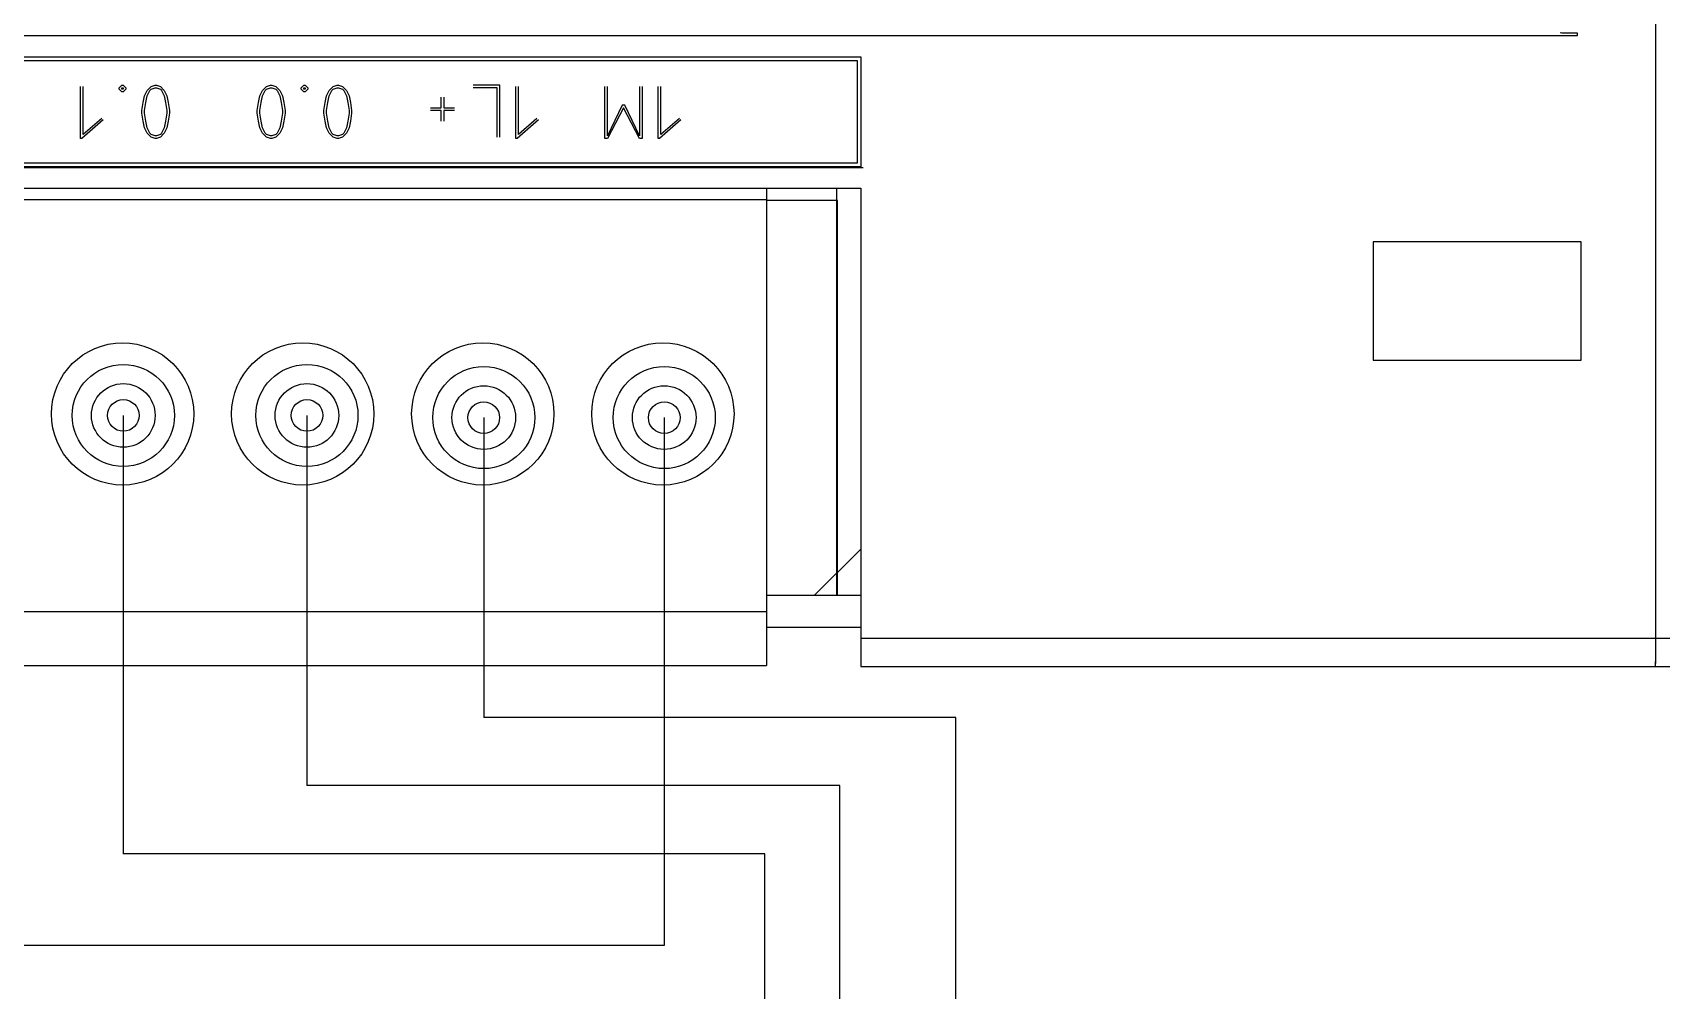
# Model space of a CAD drawing. Header units: millimetres. Extents: x 1181 to 1755, y 284 to 690.
# Drawn here: x 1422.66 to 1468.61, y 433.64 to 460.66 of the extents above; entities that cross this region are included whole.
import ezdxf

# ---------------------------------------------------------------- set-up
doc = ezdxf.new("R2010")
doc.units = ezdxf.units.MM
for name, color, linetype in [('0007LEVEL_1', 7, 'Continuous'), ('8_ALL_NOTES_BALLOONS_SYMBOLS_GT', 7, 'Continuous'), ('RED_2.5mm^2', 1, 'Continuous'), ('SYMS', 7, 'Continuous')]:
    doc.layers.add(name, color=color, linetype=linetype)

# ---------------------------------------------------------------- blocks, each defined once
blk = doc.blocks.new('WDDOT')
for radius in [0.72, 0.449, 0.223]:
    blk.add_circle((0, 0), radius)

msp = doc.modelspace()

# ---------------------------------------------------------------- linework, layer by layer
at = {"color": 7, "linetype": 'Continuous'}
for p, q in [((1468.439, 521.976), (1468.439, 443.576)), ((1313.039, 460.585), (1466.239, 460.585)), ((1466.239, 460.585), (1466.239, 460.644)), ((1312.939, 456.276), (1446.019, 456.276)), ((1446.019, 456.276), (1446.019, 442.776)), ((1460.479, 454.756), (1460.479, 451.416)), ((1466.339, 454.756), (1460.479, 454.756)), ((1466.339, 451.416), (1466.339, 454.756)), ((1460.479, 451.416), (1466.339, 451.416)), ((1446.019, 442.776), (1506.039, 442.776))]:
    msp.add_line(p, q, dxfattribs=at)
for points in [[(1466.239, 460.644), (1465.997, 460.645), (1465.837, 460.647), (1465.751, 460.651)], [(1468.439, 443.576), (1468.438, 443.27), (1468.436, 443.01), (1468.433, 442.837), (1468.429, 442.776)]]:
    msp.add_spline(points, degree=3, dxfattribs=at)
at = {"layer": '0007LEVEL_1', "color": 7, "linetype": 'Continuous'}
for p, q in [((1381.639, 459.976), (1446.019, 459.976)), ((1446.019, 459.976), (1446.019, 456.876)), ((1381.739, 459.876), (1445.919, 459.876)), ((1445.919, 459.876), (1445.919, 456.976)), ((1424.013, 457.676), (1424.013, 459.138)), ((1424.088, 457.788), (1424.088, 459.138)), ((1425.1, 459.101), (1425.175, 459.176)), ((1425.1, 459.063), (1425.1, 459.101)), ((1425.175, 458.988), (1425.1, 459.063)), ((1425.175, 459.176), (1425.213, 459.176)), ((1425.175, 459.063), (1425.175, 459.101)), ((1425.175, 459.101), (1425.213, 459.101)), ((1425.213, 459.063), (1425.175, 459.063)), ((1425.213, 459.176), (1425.288, 459.101)), ((1425.213, 459.101), (1425.213, 459.063)), ((1425.288, 459.063), (1425.213, 458.988)), ((1425.288, 459.101), (1425.288, 459.063)), ((1425.813, 458.876), (1425.888, 459.026)), ((1425.888, 459.026), (1426, 459.138)), ((1425.888, 458.876), (1425.963, 459.026)), ((1425.963, 459.026), (1426, 459.063)), ((1426, 459.138), (1426.113, 459.176)), ((1426, 459.063), (1426.113, 459.101)), ((1426.113, 459.176), (1426.15, 459.176)), ((1426.113, 459.101), (1426.15, 459.101)), ((1426.15, 459.176), (1426.263, 459.138)), ((1426.15, 459.101), (1426.263, 459.063)), ((1426.263, 459.138), (1426.375, 459.026)), ((1426.263, 459.063), (1426.3, 459.026)), ((1426.3, 459.026), (1426.375, 458.876)), ((1426.375, 459.026), (1426.45, 458.876)), ((1429.073, 458.876), (1429.148, 459.026)), ((1429.148, 459.026), (1429.26, 459.138)), ((1429.148, 458.876), (1429.223, 459.026)), ((1429.223, 459.026), (1429.26, 459.063)), ((1429.26, 459.138), (1429.373, 459.176)), ((1429.26, 459.063), (1429.373, 459.101)), ((1429.373, 459.176), (1429.41, 459.176)), ((1429.373, 459.101), (1429.41, 459.101)), ((1429.41, 459.176), (1429.523, 459.138)), ((1429.41, 459.101), (1429.523, 459.063)), ((1429.523, 459.138), (1429.635, 459.026)), ((1429.523, 459.063), (1429.56, 459.026)), ((1429.56, 459.026), (1429.635, 458.876)), ((1429.635, 459.026), (1429.71, 458.876)), ((1430.235, 459.101), (1430.31, 459.176)), ((1430.235, 459.063), (1430.235, 459.101)), ((1430.31, 458.988), (1430.235, 459.063)), ((1430.31, 459.176), (1430.348, 459.176)), ((1430.31, 459.063), (1430.31, 459.101)), ((1430.31, 459.101), (1430.348, 459.101)), ((1430.348, 459.063), (1430.31, 459.063)), ((1430.348, 459.176), (1430.423, 459.101)), ((1430.348, 459.101), (1430.348, 459.063)), ((1430.423, 459.063), (1430.348, 458.988)), ((1430.423, 459.101), (1430.423, 459.063)), ((1430.948, 458.876), (1431.023, 459.026)), ((1431.023, 459.026), (1431.135, 459.138)), ((1431.023, 458.876), (1431.098, 459.026)), ((1431.098, 459.026), (1431.135, 459.063)), ((1431.135, 459.138), (1431.248, 459.176)), ((1431.135, 459.063), (1431.248, 459.101)), ((1431.248, 459.176), (1431.285, 459.176)), ((1431.248, 459.101), (1431.285, 459.101)), ((1431.285, 459.176), (1431.398, 459.138)), ((1431.285, 459.101), (1431.398, 459.063)), ((1431.398, 459.138), (1431.51, 459.026)), ((1431.398, 459.063), (1431.435, 459.026)), ((1431.435, 459.026), (1431.51, 458.876)), ((1431.51, 459.026), (1431.585, 458.876)), ((1435.838, 459.176), (1435.088, 459.176)), ((1435.763, 459.101), (1435.088, 459.101)), ((1435.763, 457.713), (1435.763, 459.101)), ((1435.838, 457.713), (1435.838, 459.176)), ((1436.288, 457.676), (1436.288, 459.138)), ((1436.363, 457.788), (1436.363, 459.138)), ((1438.806, 457.676), (1438.806, 459.138)), ((1438.881, 457.751), (1438.881, 459.138)), ((1439.781, 459.138), (1439.781, 457.751)), ((1439.856, 459.138), (1439.856, 457.676)), ((1440.306, 457.676), (1440.306, 459.138)), ((1440.381, 457.788), (1440.381, 459.138)), ((1425.213, 458.988), (1425.175, 458.988)), ((1425.738, 458.463), (1425.775, 458.688)), ((1425.775, 458.688), (1425.813, 458.876)), ((1425.813, 458.463), (1425.85, 458.688)), ((1425.85, 458.688), (1425.888, 458.876)), ((1426.375, 458.876), (1426.413, 458.688)), ((1426.413, 458.688), (1426.45, 458.463)), ((1426.45, 458.876), (1426.488, 458.688)), ((1426.488, 458.688), (1426.525, 458.463)), ((1428.998, 458.463), (1429.035, 458.688)), ((1429.035, 458.688), (1429.073, 458.876)), ((1429.073, 458.463), (1429.11, 458.688)), ((1429.11, 458.688), (1429.148, 458.876)), ((1429.635, 458.876), (1429.673, 458.688)), ((1429.673, 458.688), (1429.71, 458.463)), ((1429.71, 458.876), (1429.748, 458.688)), ((1429.748, 458.688), (1429.785, 458.463)), ((1430.348, 458.988), (1430.31, 458.988)), ((1430.873, 458.463), (1430.91, 458.688)), ((1430.91, 458.688), (1430.948, 458.876)), ((1430.948, 458.463), (1430.985, 458.688)), ((1430.985, 458.688), (1431.023, 458.876)), ((1431.51, 458.876), (1431.548, 458.688)), ((1431.548, 458.688), (1431.585, 458.463)), ((1431.585, 458.876), (1431.623, 458.688)), ((1431.623, 458.688), (1431.66, 458.463)), ((1434.188, 458.538), (1434.188, 458.838)), ((1434.263, 458.838), (1434.263, 458.538)), ((1439.294, 458.613), (1438.881, 457.751)), ((1439.369, 458.613), (1439.294, 458.613)), ((1439.781, 457.751), (1439.369, 458.613)), ((1424.65, 458.201), (1424.05, 457.676)), ((1424.613, 458.238), (1424.088, 457.788)), ((1425.738, 458.388), (1425.738, 458.463)), ((1425.775, 458.163), (1425.738, 458.388)), ((1425.813, 457.976), (1425.775, 458.163)), ((1425.813, 458.388), (1425.813, 458.463)), ((1425.85, 458.163), (1425.813, 458.388)), ((1425.888, 457.976), (1425.85, 458.163)), ((1426.413, 458.163), (1426.375, 457.976)), ((1426.45, 458.388), (1426.413, 458.163)), ((1426.45, 458.463), (1426.45, 458.388)), ((1426.488, 458.163), (1426.45, 457.976)), ((1426.525, 458.388), (1426.488, 458.163)), ((1426.525, 458.463), (1426.525, 458.388)), ((1428.998, 458.388), (1428.998, 458.463)), ((1429.035, 458.163), (1428.998, 458.388)), ((1429.073, 457.976), (1429.035, 458.163)), ((1429.073, 458.388), (1429.073, 458.463)), ((1429.11, 458.163), (1429.073, 458.388)), ((1429.148, 457.976), (1429.11, 458.163)), ((1429.673, 458.163), (1429.635, 457.976)), ((1429.71, 458.388), (1429.673, 458.163)), ((1429.71, 458.463), (1429.71, 458.388)), ((1429.748, 458.163), (1429.71, 457.976)), ((1429.785, 458.388), (1429.748, 458.163)), ((1429.785, 458.463), (1429.785, 458.388)), ((1430.873, 458.388), (1430.873, 458.463)), ((1430.91, 458.163), (1430.873, 458.388)), ((1430.948, 457.976), (1430.91, 458.163)), ((1430.948, 458.388), (1430.948, 458.463)), ((1430.985, 458.163), (1430.948, 458.388)), ((1431.023, 457.976), (1430.985, 458.163)), ((1431.548, 458.163), (1431.51, 457.976)), ((1431.585, 458.388), (1431.548, 458.163)), ((1431.585, 458.463), (1431.585, 458.388)), ((1431.623, 458.163), (1431.585, 457.976)), ((1431.66, 458.388), (1431.623, 458.163)), ((1431.66, 458.463), (1431.66, 458.388)), ((1433.888, 458.538), (1434.188, 458.538)), ((1434.188, 458.463), (1433.888, 458.463)), ((1434.188, 458.163), (1434.188, 458.463)), ((1434.263, 458.538), (1434.563, 458.538)), ((1434.263, 458.463), (1434.263, 458.163)), ((1434.563, 458.463), (1434.263, 458.463)), ((1436.926, 458.201), (1436.326, 457.676)), ((1436.888, 458.238), (1436.363, 457.788)), ((1439.331, 458.538), (1438.881, 457.676)), ((1439.781, 457.676), (1439.331, 458.538)), ((1440.944, 458.201), (1440.344, 457.676)), ((1440.906, 458.238), (1440.381, 457.788)), ((1424.05, 457.676), (1424.013, 457.676)), ((1425.888, 457.826), (1425.813, 457.976)), ((1425.963, 457.826), (1425.888, 457.976)), ((1426, 457.713), (1425.888, 457.826)), ((1426, 457.788), (1425.963, 457.826)), ((1426.113, 457.751), (1426, 457.788)), ((1426.113, 457.676), (1426, 457.713)), ((1426.15, 457.751), (1426.113, 457.751)), ((1426.15, 457.676), (1426.113, 457.676)), ((1426.263, 457.788), (1426.15, 457.751)), ((1426.263, 457.713), (1426.15, 457.676)), ((1426.3, 457.826), (1426.263, 457.788)), ((1426.375, 457.826), (1426.263, 457.713)), ((1426.375, 457.976), (1426.3, 457.826)), ((1426.45, 457.976), (1426.375, 457.826)), ((1429.148, 457.826), (1429.073, 457.976)), ((1429.223, 457.826), (1429.148, 457.976)), ((1429.26, 457.713), (1429.148, 457.826)), ((1429.26, 457.788), (1429.223, 457.826)), ((1429.373, 457.751), (1429.26, 457.788)), ((1429.373, 457.676), (1429.26, 457.713)), ((1429.41, 457.751), (1429.373, 457.751)), ((1429.41, 457.676), (1429.373, 457.676)), ((1429.523, 457.788), (1429.41, 457.751)), ((1429.523, 457.713), (1429.41, 457.676)), ((1429.635, 457.826), (1429.523, 457.713)), ((1429.56, 457.826), (1429.523, 457.788)), ((1429.635, 457.976), (1429.56, 457.826)), ((1429.71, 457.976), (1429.635, 457.826)), ((1431.023, 457.826), (1430.948, 457.976)), ((1431.098, 457.826), (1431.023, 457.976)), ((1431.135, 457.713), (1431.023, 457.826)), ((1431.135, 457.788), (1431.098, 457.826)), ((1431.248, 457.751), (1431.135, 457.788)), ((1431.248, 457.676), (1431.135, 457.713)), ((1431.285, 457.751), (1431.248, 457.751)), ((1431.285, 457.676), (1431.248, 457.676)), ((1431.398, 457.788), (1431.285, 457.751)), ((1431.398, 457.713), (1431.285, 457.676)), ((1431.51, 457.826), (1431.398, 457.713)), ((1431.435, 457.826), (1431.398, 457.788)), ((1431.51, 457.976), (1431.435, 457.826)), ((1431.585, 457.976), (1431.51, 457.826)), ((1436.326, 457.676), (1436.288, 457.676)), ((1438.881, 457.676), (1438.806, 457.676)), ((1439.856, 457.676), (1439.781, 457.676)), ((1440.344, 457.676), (1440.306, 457.676)), ((1446.019, 456.876), (1381.639, 456.876)), ((1445.919, 456.976), (1381.739, 456.976))]:
    msp.add_line(p, q, dxfattribs=at)
at = {"layer": '8_ALL_NOTES_BALLOONS_SYMBOLS_GT', "color": 7, "linetype": 'Continuous'}
for p, q in [((1468.439, 521.976), (1468.439, 443.576)), ((1466.239, 460.644), (1465.997, 460.645)), ((1466.239, 460.585), (1466.239, 460.644)), ((1381.693, 456.853), (1446.09, 456.853)), ((1312.939, 456.276), (1446.019, 456.276)), ((1443.36, 456.276), (1443.36, 442.8)), ((1445.349, 444.776), (1445.349, 456.276)), ((1446.019, 456.276), (1446.019, 442.776)), ((1443.36, 455.947), (1381.638, 455.947)), ((1445.369, 455.926), (1443.36, 455.926)), ((1445.369, 444.776), (1445.369, 455.926)), ((1446.019, 446.085), (1444.71, 444.776)), ((1446.019, 444.776), (1443.36, 444.776)), ((1381.613, 444.324), (1443.36, 444.324)), ((1446.019, 443.876), (1443.36, 443.876)), ((1446.019, 443.576), (1506.839, 443.576)), ((1468.439, 443.576), (1468.438, 443.27)), ((1468.436, 443.01), (1468.433, 442.837)), ((1468.438, 443.27), (1468.436, 443.01)), ((1381.613, 442.8), (1443.36, 442.8)), ((1468.433, 442.837), (1468.429, 442.776))]:
    msp.add_line(p, q, dxfattribs=at)
for centre in [(1425.199, 449.902), (1430.279, 449.902), (1435.359, 449.902), (1440.439, 449.902)]:
    msp.add_circle(centre, 2.007, dxfattribs=at)
at = {"layer": 'RED_2.5mm^2'}
for p, q in [((1425.219, 449.86), (1425.219, 437.49)), ((1430.398, 449.86), (1430.398, 439.416)), ((1435.387, 449.8), (1435.387, 441.341)), ((1448.707, 441.341), (1435.387, 441.341)), ((1448.707, 423.81), (1448.707, 441.341)), ((1445.431, 439.416), (1430.398, 439.416)), ((1445.431, 420.494), (1445.431, 439.416)), ((1443.311, 437.49), (1425.219, 437.49)), ((1443.311, 416.982), (1443.311, 437.49))]:
    msp.add_line(p, q, dxfattribs=at)
at = {"layer": 'RED_2.5mm^2', "color": 42}
for p, q in [((1440.477, 449.8), (1440.477, 434.907)), ((1435.359, 434.907), (1269.794, 434.907)), ((1440.477, 434.907), (1435.359, 434.907))]:
    msp.add_line(p, q, dxfattribs=at)

# ---------------------------------------------------------------- block references
at = {"layer": 'SYMS', "xscale": 2, "yscale": 2, "zscale": 2}
for p in [(1425.219, 449.86), (1430.398, 449.86), (1435.387, 449.8), (1440.477, 449.8)]:
    msp.add_blockref('WDDOT', p, dxfattribs=at)

doc.saveas('drawing.dxf')
